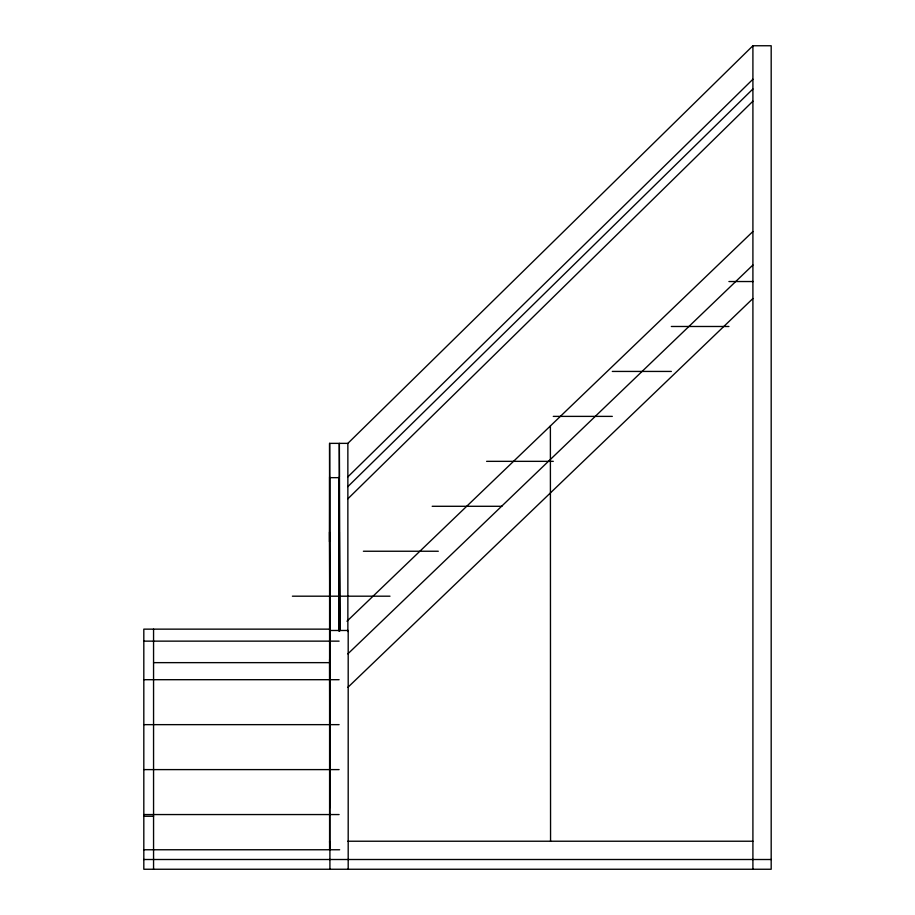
<?xml version="1.0" encoding="UTF-8"?>
<svg xmlns="http://www.w3.org/2000/svg" width="915" height="915" viewBox="0 0 915 915"><rect width="100%" height="100%" fill="white"/><g stroke="black" fill="none" stroke-linecap="round" stroke-linejoin="round"><path stroke-width="1.37" d="M329.915 664.096L329.594 443.363L347.86 443.363L752.908 45.75L771.185 45.75L771.185 869.25L143.815 869.25L143.815 629.143L330.189 629.143M339.339 630.481L339.339 476.898M347.86 476.864L752.908 79.25M347.86 486.62L752.908 88.995M347.86 498.801L752.908 101.176M346.968 621.228L752.908 231.529M347.86 653.87L752.908 265.03M347.86 687.371L752.908 298.53M728.923 281.534L753.285 281.534M671.336 326.483L728.923 326.483M612.307 371.433L671.336 371.433M553.289 416.382L612.307 416.382M486.608 461.343L553.289 461.343M329.594 476.864L329.503 541.806M329.594 477.664L339.339 477.664L339.659 630.481M432.189 506.292L501.923 506.292M339.362 532.072L339.659 631.018L339.339 443.363L339.431 476.875M363.392 551.242L438.296 551.242M292.4 596.191L389.996 596.191M329.88 630.481L348.192 630.481L348.192 869.25M144.193 641.14L339.099 641.14M329.915 642.319L329.503 532.061M153.56 662.643L330.178 662.643M329.915 676.162L329.88 672.96M144.193 679.696L339.099 679.696M144.193 724.646L339.099 724.646M144.193 769.606L339.099 769.606M144.193 814.556L339.099 814.556M143.815 816.26L153.56 816.26M329.594 841.228L329.915 849.761M347.86 841.228L752.908 841.228M143.815 849.761L339.659 849.761M143.815 859.505L771.185 859.505M329.594 659.452L329.915 807.602M550.556 841.228L550.384 425.944M339.431 631.27L339.156 477.664L339.156 631.041M752.908 45.75L752.908 869.25M347.86 443.363L347.86 631.544M339.339 477.664L339.339 631.064M329.915 630.481L329.915 869.25M329.594 443.363L329.594 849.761M153.56 629.143L153.56 869.25"/></g></svg>
